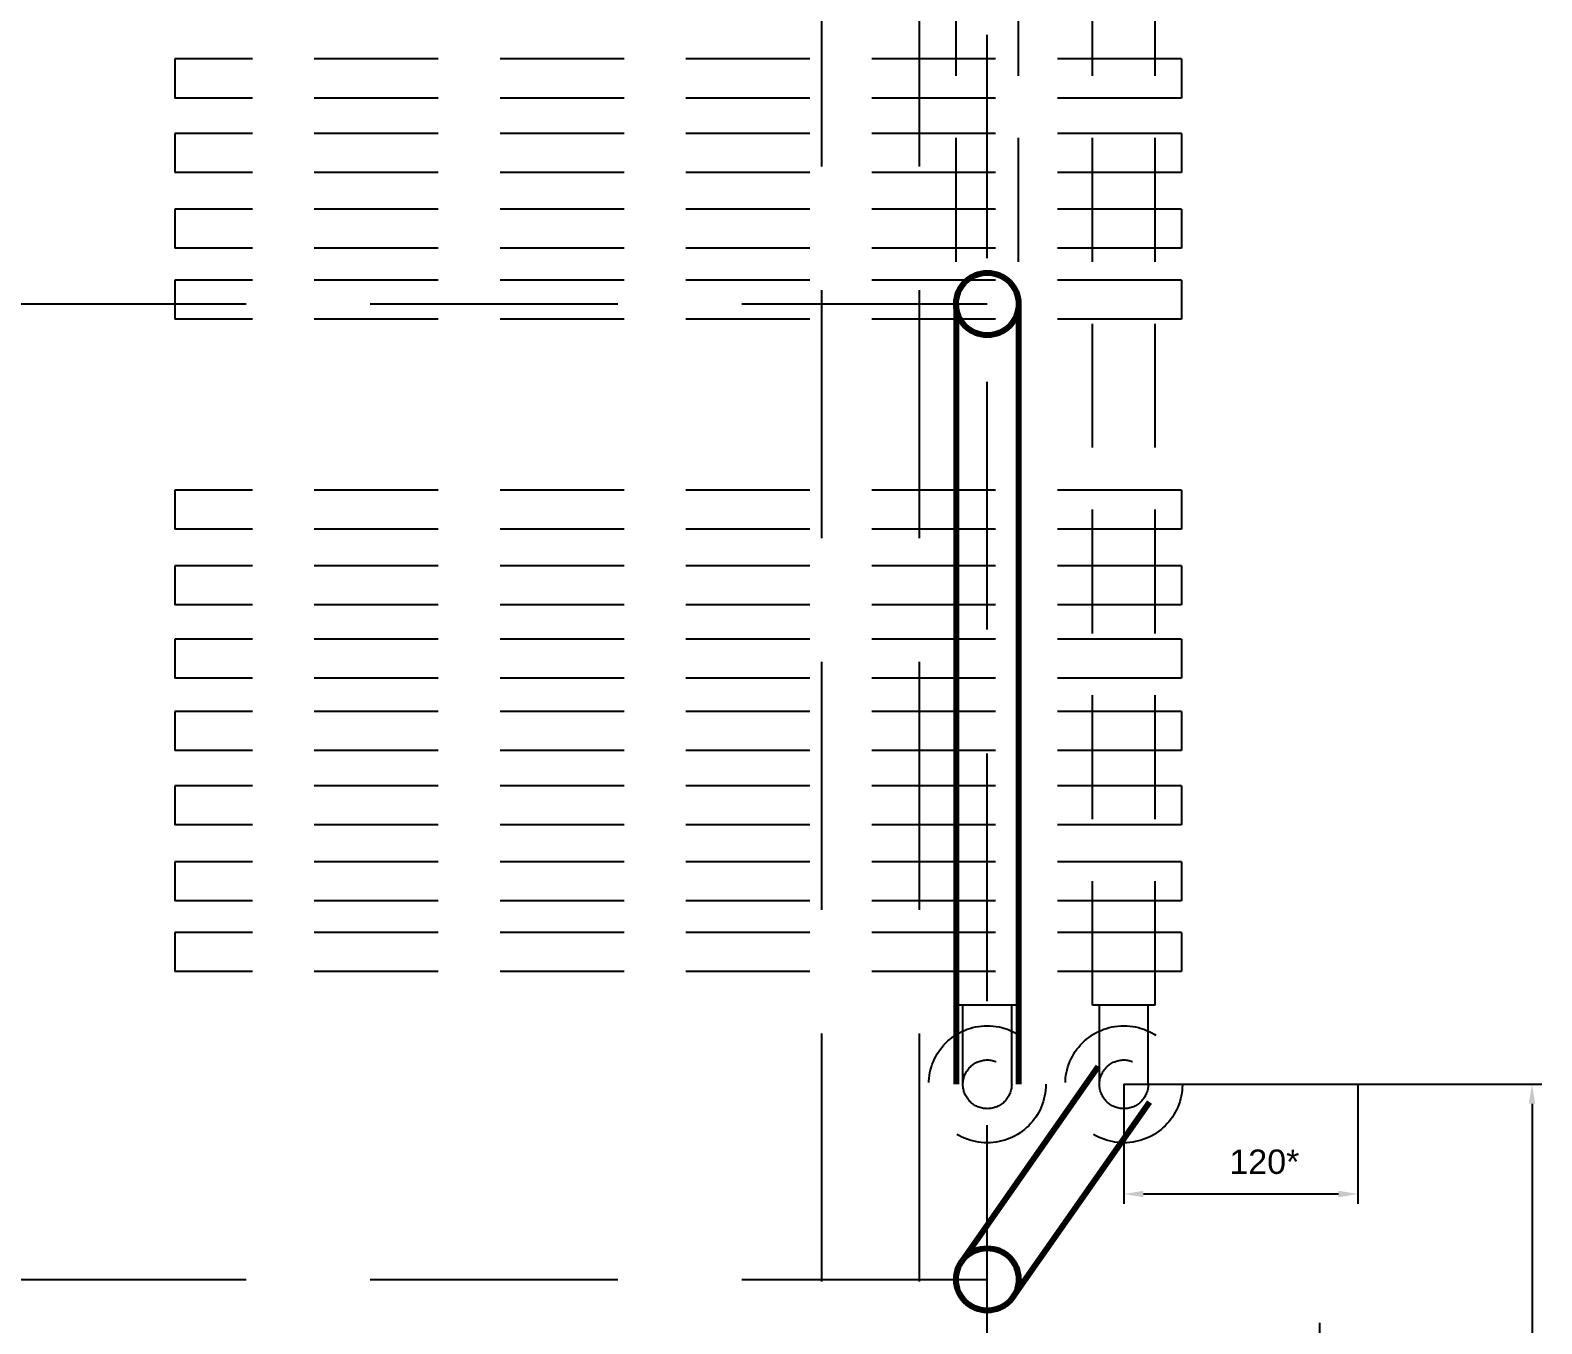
# Model space of a CAD drawing. Header units: millimetres. Extents: x -92220 to 11040, y -5929 to 27498.
# Drawn here: x 8398 to 9173, y 1127 to 1790 of the extents above; entities that cross this region are included whole.
import ezdxf

# ---------------------------------------------------------------- set-up
doc = ezdxf.new("R2010")
doc.units = ezdxf.units.MM
doc.linetypes.add('DASHED', pattern=[19.05, 12.7, -6.35])
doc.layers.add('01 Черновое', color=254, linetype='Continuous')
doc.layers.add('40 Оборудование', color=7, linetype='Continuous')
doc.layers.add('100 noprint', color=1, linetype='Continuous', plot=False)
doc.styles.get("Standard").update_dxf_attribs({"font": 'arial.ttf'})
doc.dimstyles.new('ISO-25', dxfattribs={"dimtxt": 2.5, "dimasz": 2.5, "dimexe": 1.25, "dimexo": 0.625, "dimtad": 1, "dimtxsty": 'Standard', "dimcen": 2.5, "dimadec": 0, "dimazin": 0, "dimtfac": 1, "dimtmove": 0, "dimatfit": 3, "dimfxl": 1, "dimarcsym": 0})

# ---------------------------------------------------------------- blocks, each defined once
blk = doc.blocks.new('*D396')
at = {"layer": '40 Оборудование', "color": 0, "lineweight": -2}
for p, q in [((8958.83, 1250), (9173.06, 1250)), ((9168.06, 1240), (9168.06, 10)), ((8958.83, 0), (9173.06, 0))]:
    blk.add_line(p, q, dxfattribs=at)
at = {"layer": '40 Оборудование', "color": 0}
for points in [[(9169.72, 1240), (9166.39, 1240), (9168.06, 1250)], [(9166.39, 10), (9169.72, 10), (9168.06, 0)]]:
    blk.add_solid(points, dxfattribs=at)
at = {"layer": 'Defpoints', "color": 0}
for p in [(8958.83, 1250), (8958.83, 0), (9168.06, 0)]:
    blk.add_point(p, dxfattribs=at)
at = {"layer": '40 Оборудование', "color": 0, "insert": (9151.59, 625), "char_height": 12.5, "attachment_point": 5, "rotation": 90}
blk.add_mtext('1250*', dxfattribs=at)
blk = doc.blocks.new('*D397')
at = {"layer": '40 Оборудование', "color": 0, "lineweight": -2}
for p, q in [((8958.83, 1250), (8958.83, 1188.77)), ((9078.83, 1250), (9078.83, 1188.77)), ((8968.83, 1193.77), (9068.83, 1193.77))]:
    blk.add_line(p, q, dxfattribs=at)
at = {"layer": '40 Оборудование', "color": 0}
for points in [[(8968.83, 1195.43), (8968.83, 1192.1), (8958.83, 1193.77)], [(9068.83, 1192.1), (9068.83, 1195.43), (9078.83, 1193.77)]]:
    blk.add_solid(points, dxfattribs=at)
at = {"layer": 'Defpoints', "color": 0}
for p in [(8958.83, 1250), (9078.83, 1250), (9078.83, 1193.77)]:
    blk.add_point(p, dxfattribs=at)
at = {"layer": '40 Оборудование', "color": 0, "insert": (9030.85, 1210.23), "char_height": 12.5, "attachment_point": 5}
blk.add_mtext('120*', dxfattribs=at)

msp = doc.modelspace()

# ---------------------------------------------------------------- linework, layer by layer
at = {"linetype": 'DASHED', "ltscale": 5}
for p, q in [((8872.83, 1290.64), (8872.83, 2386.64)), ((8904.83, 1290.64), (8904.83, 2386.64)), ((8942.83, 1290.64), (8942.83, 2386.64)), ((8974.83, 1290.64), (8974.83, 2386.64)), ((8988.37, 1775.58), (8472.37, 1775.58)), ((8472.37, 1775.58), (8472.37, 1755.58)), ((8988.37, 1775.58), (8988.37, 1755.58)), ((8988.37, 1755.58), (8472.37, 1755.58)), ((8988.37, 1737.42), (8472.37, 1737.42)), ((8472.37, 1737.42), (8472.37, 1717.42)), ((8988.37, 1737.42), (8988.37, 1717.42)), ((8988.37, 1717.42), (8472.37, 1717.42)), ((8988.37, 1698.59), (8472.37, 1698.59)), ((8472.37, 1698.59), (8472.37, 1678.59)), ((8988.37, 1698.59), (8988.37, 1678.59)), ((8988.37, 1678.59), (8472.37, 1678.59)), ((8988.37, 1662.28), (8472.37, 1662.28)), ((8472.37, 1662.28), (8472.37, 1642.28)), ((8988.37, 1662.28), (8988.37, 1642.28)), ((8988.37, 1642.28), (8472.37, 1642.28)), ((8988.37, 1554.56), (8472.37, 1554.56)), ((8472.37, 1554.56), (8472.37, 1534.56)), ((8988.37, 1554.56), (8988.37, 1534.56)), ((8988.37, 1534.56), (8472.37, 1534.56)), ((8988.37, 1515.73), (8472.37, 1515.73)), ((8472.37, 1515.73), (8472.37, 1495.73)), ((8988.37, 1515.73), (8988.37, 1495.73)), ((8988.37, 1495.73), (8472.37, 1495.73)), ((8988.37, 1478.24), (8472.37, 1478.24)), ((8472.37, 1478.24), (8472.37, 1458.24)), ((8988.37, 1478.24), (8988.37, 1458.24)), ((8988.37, 1458.24), (8472.37, 1458.24)), ((8988.37, 1441.08), (8472.37, 1441.08)), ((8472.37, 1441.08), (8472.37, 1421.08)), ((8988.37, 1441.08), (8988.37, 1421.08)), ((8988.37, 1421.08), (8472.37, 1421.08)), ((8988.37, 1402.92), (8472.37, 1402.92)), ((8472.37, 1402.92), (8472.37, 1382.92)), ((8988.37, 1402.92), (8988.37, 1382.92)), ((8988.37, 1382.92), (8472.37, 1382.92)), ((8988.37, 1364.09), (8472.37, 1364.09)), ((8472.37, 1364.09), (8472.37, 1344.09)), ((8988.37, 1364.09), (8988.37, 1344.09)), ((8988.37, 1344.09), (8472.37, 1344.09)), ((8988.37, 1327.78), (8472.37, 1327.78)), ((8472.37, 1327.78), (8472.37, 1307.78)), ((8988.37, 1327.78), (8988.37, 1307.78)), ((8988.37, 1307.78), (8472.37, 1307.78)), ((8904.83, 1290.64), (8872.83, 1290.64)), ((8876.33, 1250), (8876.33, 1290.64)), ((8901.33, 1250), (8901.33, 1290.64)), ((8974.83, 1290.64), (8942.83, 1290.64)), ((8946.33, 1250), (8946.33, 1290.64)), ((8971.33, 1250), (8971.33, 1290.64))]:
    msp.add_line(p, q, dxfattribs=at)
at = {"lineweight": 80}
for p, q in [((8872.83, 1650), (8872.83, 1250)), ((8904.83, 1650), (8904.83, 1250)), ((8875.72, 1159.18), (8945.72, 1259.18)), ((8901.94, 1140.82), (8971.94, 1240.82))]:
    msp.add_line(p, q, dxfattribs=at)
for centre in [(8888.83, 1650), (8888.83, 1150)]:
    msp.add_circle(centre, 16, dxfattribs=at)
at = {"linetype": 'DASHED', "ltscale": 5}
for centre, radius in [((8888.83, 1250), 30), ((8958.83, 1250), 30), ((8888.83, 1250), 12.5), ((8958.83, 1250), 12.5)]:
    msp.add_circle(centre, radius, dxfattribs=at)
at = {"layer": '01 Черновое', "linetype": 'DASHED', "ltscale": 10}
for p, q in [((8803.83, 2800), (8803.83, 0)), ((8853.83, 2800), (8853.83, 0))]:
    msp.add_line(p, q, dxfattribs=at)
at = {"layer": '100 noprint', "color": 2, "linetype": 'DASHED', "ltscale": 10}
for p, q in [((0, 1650), (8888.83, 1650)), ((0, 1150), (8888.83, 1150))]:
    msp.add_line(p, q, dxfattribs=at)
msp.add_lwpolyline([(409, -3088.95), (8888.83, -3088.95), (8888.83, 1787.9)], dxfattribs=at)
at = {"layer": '100 noprint', "color": 2, "linetype": 'DASHED', "ltscale": 10, "flags": 128}
msp.add_lwpolyline([(215, -2918.57), (9059.21, -2918.57), (9059.21, 1147.54)], dxfattribs=at)

# ---------------------------------------------------------------- dimensions: what is measured, and where the dimension line sits
at = {"layer": '40 Оборудование'}
dim = msp.add_linear_dim(base=(9168.06, 0), p1=(8958.83, 1250), p2=(8958.83, 0), angle=90, dimstyle='ISO-25', override={"dimtxt": 12.5, "dimasz": 10, "dimexe": 5, "dimexo": 0, "dimgap": 10, "dimdec": 0, "dimpost": '*'}, dxfattribs=at)
dim.commit()
dim.dimension.update_dxf_attribs({"geometry": '*D396', "text_midpoint": (9151.59, 625)})
dim = msp.add_linear_dim(base=(9078.83, 1193.77), p1=(8958.83, 1250), p2=(9078.83, 1250), dimstyle='ISO-25', override={"dimtxt": 12.5, "dimasz": 10, "dimexe": 5, "dimexo": 0, "dimgap": 10, "dimdec": 0, "dimpost": '*'}, dxfattribs=at)
dim.commit()
dim.dimension.update_dxf_attribs({"geometry": '*D397', "text_midpoint": (9030.85, 1193.77), "dimtype": 160})

doc.saveas('drawing.dxf')
